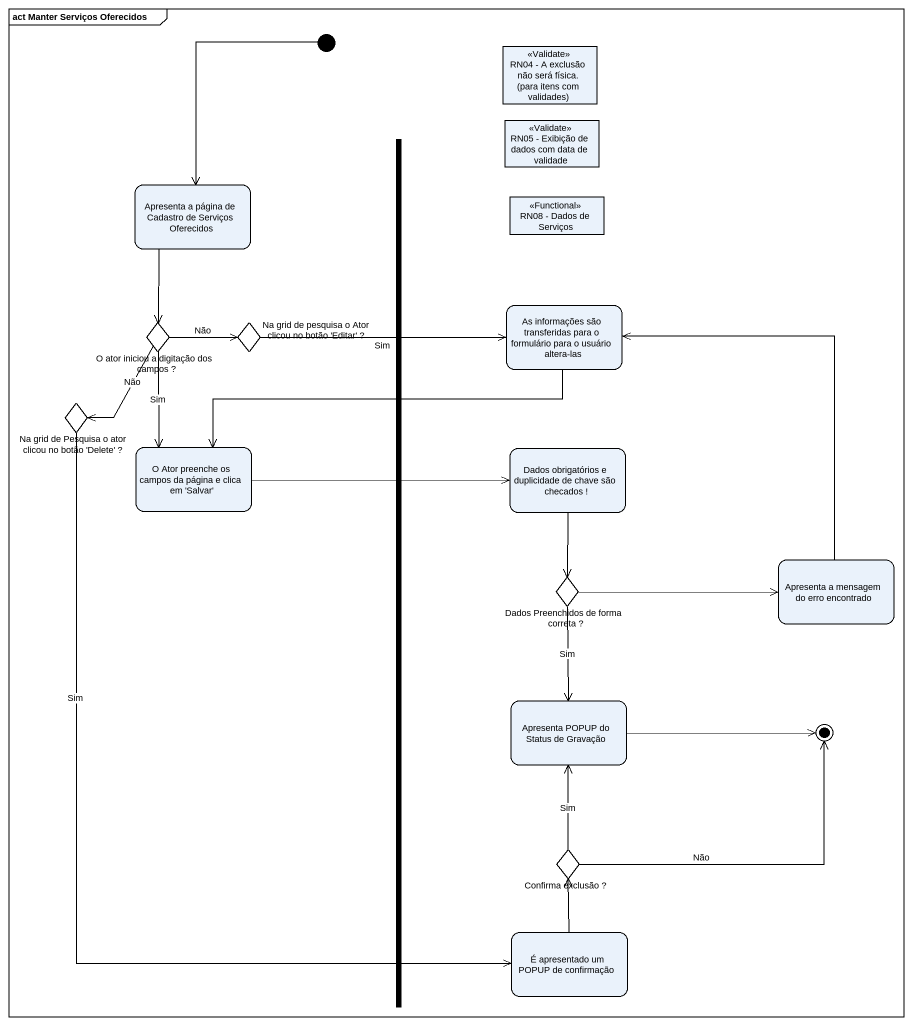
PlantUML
@startuml
mainframe act Manter Serviços Oferecidos
hide empty description
state "RN04 - A exclusão não será física. (para itens com validades)" as RN04_A_exclusão_não_será <<Validate>>
state fork1 <<fork>>
state "RN05 - Exibição de dados com data de validade" as RN05_Exibição_de_dados_com <<Validate>>
state "Apresenta a página de Cadastro de Serviços Oferecidos" as Apresenta_a_página_de
state "RN08 - Dados de Serviços" as RN08_Dados_de_Serviços <<Functional>>
state "O ator iniciou a digitação dos campos ?" as O_ator_iniciou_a_digitação <<choice>>
state "Na grid de pesquisa o Ator clicou no botão 'Editar' ?" as Na_grid_de_pesquisa_o_Ator <<choice>>
state "As informações são transferidas para o formulário para o usuário altera-las" as As_informações_são
state "Na grid de Pesquisa o ator clicou no botão 'Delete' ?" as Na_grid_de_Pesquisa_o_ator <<choice>>
state "O Ator preenche os campos da página e clica em 'Salvar'" as O_Ator_preenche_os_campos
state "Dados obrigatórios e duplicidade de chave são checados !" as Dados_obrigatórios_e
state "Apresenta a mensagem do erro encontrado" as Apresenta_a_mensagem_do
state "Dados Preenchidos de forma correta ?" as Dados_Preenchidos_de_forma <<choice>>
state "Apresenta POPUP do Status de Gravação" as Apresenta_POPUP_do_Status
state "Confirma exclusão ?" as Confirma_exclusão <<choice>>
state "É apresentado um POPUP de confirmação" as É_apresentado_um_POPUP_de
[*] --> Apresenta_a_página_de
Apresenta_a_página_de --> O_ator_iniciou_a_digitação
O_ator_iniciou_a_digitação -right-> Na_grid_de_pesquisa_o_Ator : Não
O_ator_iniciou_a_digitação --> Na_grid_de_Pesquisa_o_ator : Não
O_ator_iniciou_a_digitação --> O_Ator_preenche_os_campos : Sim
Na_grid_de_pesquisa_o_Ator -right-> As_informações_são : Sim
As_informações_são -left-> O_Ator_preenche_os_campos
Na_grid_de_Pesquisa_o_ator --> É_apresentado_um_POPUP_de : Sim
O_Ator_preenche_os_campos -right-> Dados_obrigatórios_e
Dados_obrigatórios_e --> Dados_Preenchidos_de_forma
Apresenta_a_mensagem_do -up-> As_informações_são
Dados_Preenchidos_de_forma -right-> Apresenta_a_mensagem_do
Dados_Preenchidos_de_forma --> Apresenta_POPUP_do_Status : Sim
Confirma_exclusão -up-> Apresenta_POPUP_do_Status : Sim
É_apresentado_um_POPUP_de -up-> Confirma_exclusão
Apresenta_POPUP_do_Status -right-> [*]
Confirma_exclusão -right-> [*] : Não
@enduml
